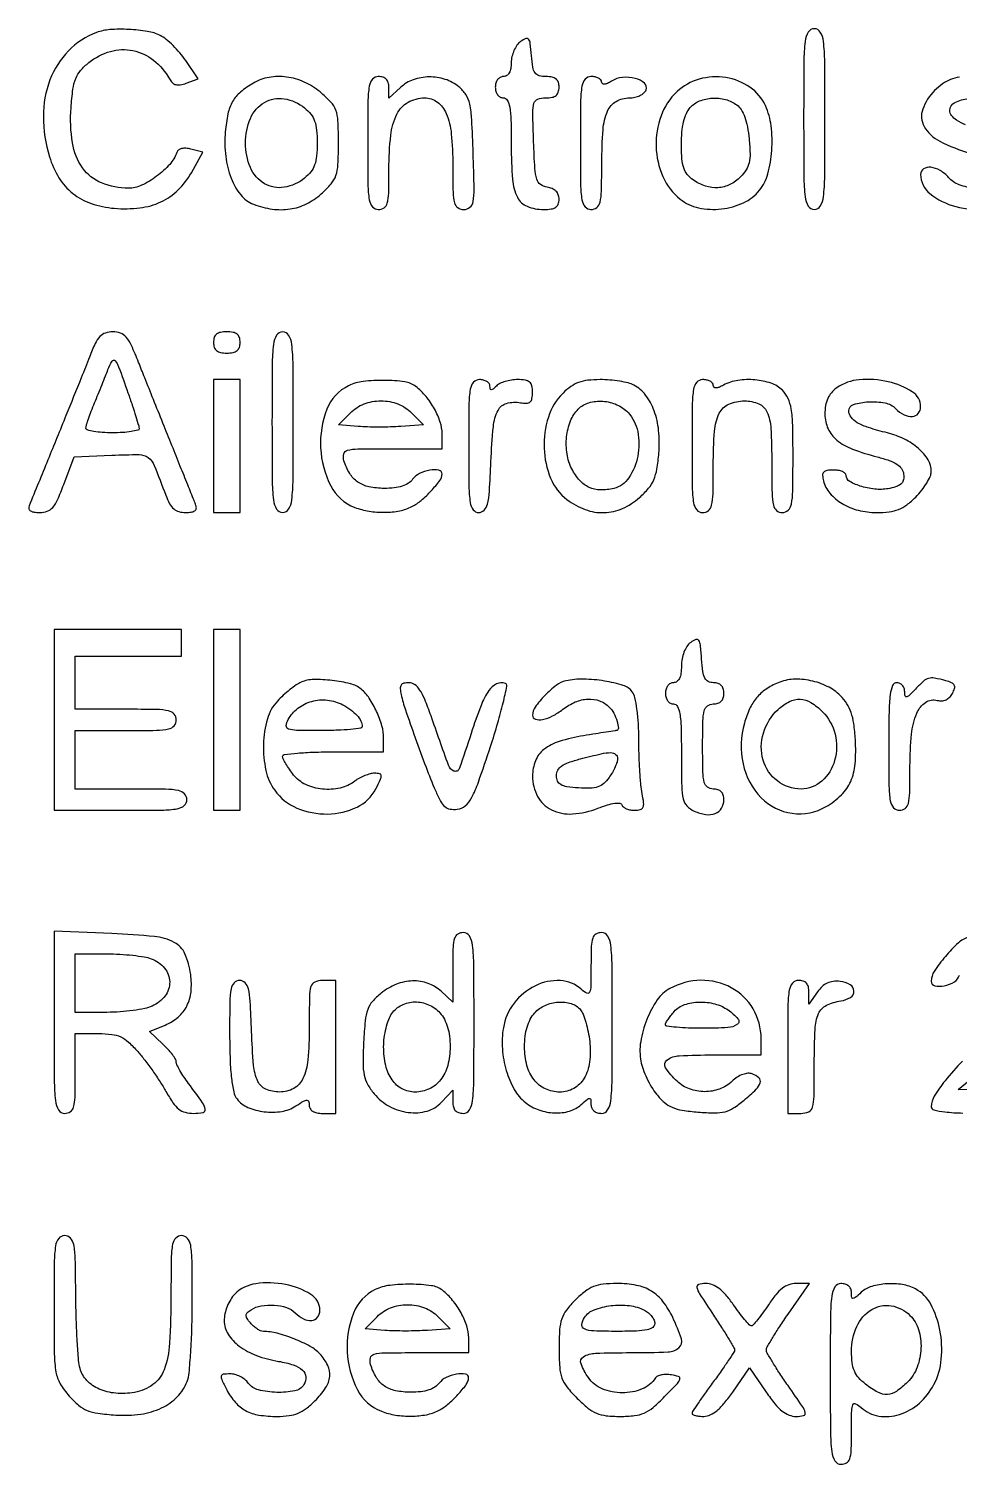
# Model space of a CAD drawing. Extents: x 23 to 201, y 13 to 268.
# Drawn here: x 23.03 to 37.84, y 12.77 to 35.62 of the extents above; entities that cross this region are included whole.
import ezdxf

# ---------------------------------------------------------------- set-up
doc = ezdxf.new("R2010")
doc.units = 0
doc.header["$MEASUREMENT"] = 0

msp = doc.modelspace()

# ---------------------------------------------------------------- linework, layer by layer
for points in [[(24.111, 35.555558, 0.10964), (23.663104, 35.26349, 0.103415), (23.369368, 34.803654, 0.092847), (23.265025, 34.220953, 0.070899), (23.361731, 33.579071, 0.065178), (23.511555, 33.244712, 0.087166), (23.731684, 32.996413, 0.085949), (24.025851, 32.835671, 0.061548), (24.393556, 32.758957, 0.050254), (24.800427, 32.766154, 0.078855), (25.136344, 32.861111, 0.085717), (25.406792, 33.047683, 0.071083), (25.619828, 33.325627), (25.802769, 33.651126), (25.612535, 33.701104, 0.046245), (25.533059, 33.714296, 0.075731), (25.465159, 33.708914, 0.099555), (25.4152, 33.686077, 0.155117), (25.387321, 33.648305, -0.101517), (25.275827, 33.458181, -0.049754), (25.067336, 33.268326, -0.049878), (24.827706, 33.124831, -0.110414), (24.620906, 33.0786, -0.09673), (24.189986, 33.162753, -0.142157), (23.888944, 33.400346, -0.118189), (23.727028, 33.799986, -0.055523), (23.705312, 34.360482, -0.014686), (23.735212, 34.65383, -0.061743), (23.779672, 34.824896, -0.08527), (23.856809, 34.951352, -0.044555), (23.990444, 35.079358, -0.099621), (24.331483, 35.255281, -0.120129), (24.690783, 35.269138, -0.119091), (25.018454, 35.115823, -0.096774), (25.269854, 34.819253, 0.073102), (25.317231, 34.757721, 0.128978), (25.372773, 34.726495, 0.10935), (25.443173, 34.723833, 0.043594), (25.536853, 34.749476), (25.725706, 34.819337), (25.529164, 35.110986, 0.027968), (25.43859, 35.230399, 0.022672), (25.328973, 35.348023, 0.023234), (25.217675, 35.447391, 0.053532), (25.123661, 35.50837, 0.077181), (24.922274, 35.573855, 0.028449), (24.624314, 35.604788, 0.028556), (24.323421, 35.601619, 0.073082)], [(30.85785, 35.410835, 0.081429), (30.801148, 35.352792, 0.048061), (30.75329, 35.268261, 0.046544), (30.720746, 35.172028, 0.058335), (30.7098, 35.078523, -0.042571), (30.701712, 34.983698, -0.086856), (30.676632, 34.913571, -0.121401), (30.636133, 34.87082, -0.143682), (30.5829, 34.8552, 0.130775), (30.534191, 34.842239, 0.10214), (30.493012, 34.80585, 0.08892), (30.465464, 34.751092, 0.072314), (30.456, 34.686, 0.072314), (30.465464, 34.620908, 0.08892), (30.493012, 34.56615, 0.10214), (30.534191, 34.529761, 0.130775), (30.5829, 34.5168, -0.272632), (30.646866, 34.479121, -0.085129), (30.685097, 34.369757, -0.035615), (30.70499, 34.161528, -0.006011), (30.7098, 33.761443, 0.017917), (30.729362, 33.215709, 0.098909), (30.80708, 32.933615, 0.182519), (30.962355, 32.790772, 0.095957), (31.223443, 32.7402, 0.03248), (31.34491, 32.748099, 0.113718), (31.417965, 32.775292, 0.161397), (31.457465, 32.825359, 0.087202), (31.4712, 32.903516, 0.089135), (31.458425, 32.97461, 0.107865), (31.421898, 33.031534, 0.098278), (31.361877, 33.071676, 0.0632), (31.28085, 33.093866, -0.123847), (31.174948, 33.137091, -0.163597), (31.11543, 33.221793, -0.057846), (31.085591, 33.392922, -0.00547), (31.065929, 33.81885, -0.003911), (31.053219, 34.283125, -0.071571), (31.071353, 34.429384, -0.241785), (31.130641, 34.494222, -0.089139), (31.256279, 34.5168, 0.043419), (31.358495, 34.525693, 0.12397), (31.423185, 34.554601, 0.151086), (31.459027, 34.606548, 0.076162), (31.4712, 34.686, 0.075257), (31.459297, 34.764634, 0.147102), (31.424221, 34.816732, 0.125022), (31.361571, 34.846025, 0.047188), (31.264564, 34.8552, -0.062489), (31.152713, 34.869234, -0.179485), (31.089359, 34.913026, -0.114724), (31.053513, 35.002167, -0.018944), (31.031914, 35.187512, 0.009664), (31.012715, 35.383903, 0.137174), (30.986188, 35.448543, 0.344936), (30.941681, 35.459643, 0.053723)], [(35.3628, 34.1784, 0.001893), (35.366261, 33.264367, 0.027391), (35.386438, 32.941125, 0.106183), (35.436524, 32.794268, 0.263491), (35.532, 32.7402, 0.263491), (35.627476, 32.794268, 0.106183), (35.677562, 32.941125, 0.027391), (35.697739, 33.264367, 0.001893), (35.7012, 34.1784, 0.001893), (35.697739, 35.092433, 0.027391), (35.677562, 35.415675, 0.106183), (35.627476, 35.562532, 0.263491), (35.532, 35.6166, 0.263491), (35.436524, 35.562532, 0.106183), (35.386438, 35.415675, 0.027391), (35.366261, 35.092433, 0.001893)], [(26.6067, 34.752357, 0.043924), (26.402453, 34.609168, 0.087453), (26.276053, 34.458217, 0.079193), (26.201549, 34.262999, 0.030958), (26.159844, 33.97667, 0.049155), (26.165923, 33.584352, 0.064402), (26.251871, 33.236677, 0.076585), (26.404652, 32.972205, 0.133473), (26.608115, 32.824262, 0.055382), (26.908072, 32.746817, 0.073179), (27.189947, 32.747966, 0.076629), (27.44953, 32.829157, 0.068386), (27.684015, 32.98706, 0.031384), (27.843585, 33.148738, 0.097429), (27.919605, 33.280944, 0.070616), (27.952426, 33.454786, 0.011401), (27.9603, 33.800033, 0.01102), (27.952547, 34.151748, 0.075807), (27.919072, 34.32088, 0.103661), (27.840111, 34.448716, 0.028827), (27.667396, 34.610673, 0.068545), (27.415692, 34.76804, 0.072397), (27.135428, 34.847823, 0.075964), (26.856077, 34.842558, 0.08852)], [(28.4256, 33.7977, 0.002827), (28.429331, 33.137741, 0.036854), (28.450134, 32.893538, 0.138781), (28.501394, 32.783068, 0.218517), (28.5948, 32.7402, 0.151234), (28.685754, 32.768355, 0.179896), (28.737259, 32.841358, 0.058848), (28.759549, 32.998535, 0.005829), (28.764, 33.380262, -0.02625), (28.792446, 33.921714, -0.089666), (28.890841, 34.259026, -0.149394), (29.067722, 34.445398, -0.127673), (29.330253, 34.515505, -0.162496), (29.534147, 34.449022, -0.135273), (29.675419, 34.268681, -0.075944), (29.755844, 33.945638, -0.023105), (29.7792, 33.440476, 0.00489), (29.783399, 33.011076, 0.057032), (29.805693, 32.845074, 0.186531), (29.8593, 32.769388, 0.147484), (29.956101, 32.7402, 0.176356), (30.053363, 32.775607, 0.179074), (30.104337, 32.865016, 0.045852), (30.118883, 33.066337, 0.00317), (30.104151, 33.636122, 0.005081), (30.081466, 34.171427, 0.040111), (30.048631, 34.417428, 0.087909), (29.986796, 34.568614, 0.081928), (29.875578, 34.693622, 0.09282), (29.658173, 34.811012, 0.080618), (29.401771, 34.849529, 0.082183), (29.150864, 34.804964, 0.102923), (28.949152, 34.682704), (28.764, 34.510209), (28.764, 34.682704, 0.069346), (28.753426, 34.75858, 0.125354), (28.722104, 34.812488, 0.127134), (28.669174, 34.844369, 0.072431), (28.5948, 34.8552, 0.218517), (28.501394, 34.812332, 0.138781), (28.450134, 34.701863, 0.036854), (28.429331, 34.457659, 0.002827)], [(31.8096, 33.7977, 0.002827), (31.813331, 33.137741, 0.036854), (31.834134, 32.893538, 0.138781), (31.885394, 32.783068, 0.218517), (31.9788, 32.7402, 0.16939), (32.070471, 32.772173, 0.169456), (32.122353, 32.854218, 0.051464), (32.144843, 33.032725, 0.004713), (32.150691, 33.48045, -0.017546), (32.171224, 34.010437, -0.082463), (32.242944, 34.305599, -0.162038), (32.379002, 34.459418, -0.132088), (32.592425, 34.5168, 0.054609), (32.677968, 34.526171, 0.057366), (32.757962, 34.553824, 0.063994), (32.820827, 34.594585, 0.125993), (32.855063, 34.642838, 0.316746), (32.828201, 34.74933, 0.116072), (32.682796, 34.824863, 0.085127), (32.47839, 34.840869, 0.117169), (32.304431, 34.782259, -0.029732), (32.238782, 34.746497, -0.090346), (32.189847, 34.733524, -0.198015), (32.160454, 34.743004, -0.22042), (32.148, 34.769883, 0.189767), (32.135173, 34.802462, 0.088635), (32.098298, 34.830138, 0.068451), (32.043553, 34.848911, 0.048451), (31.9788, 34.8552, 0.218517), (31.885394, 34.812332, 0.138781), (31.834134, 34.701863, 0.036854), (31.813331, 34.457659, 0.002827)], [(33.347896, 34.615875, 0.117804), (33.093675, 34.231977, 0.095187), (33.014405, 33.742579, 0.096114), (33.122139, 33.262747, 0.123121), (33.397886, 32.905618, 0.11414), (33.691242, 32.76716, 0.08142), (34.055312, 32.748502, 0.08156), (34.40568, 32.846993, 0.115292), (34.659504, 33.04659, 0.102295), (34.792369, 33.307519, 0.049263), (34.855644, 33.679144, 0.048432), (34.845254, 34.069853, 0.076185), (34.75413, 34.392264, 0.136515), (34.507343, 34.685927, 0.111172), (34.124313, 34.838527, 0.107579), (33.702184, 34.814593, 0.120677)], [(27.422178, 34.355075, -0.0558), (27.521236, 34.254671, -0.08095), (27.581428, 34.145947, -0.063579), (27.612565, 34.004778, -0.022529), (27.6219, 33.7977, -0.022529), (27.612565, 33.590622, -0.063579), (27.581428, 33.449453, -0.08095), (27.521236, 33.340729, -0.0558), (27.422178, 33.240325, -0.128723), (27.096965, 33.093288, -0.177503), (26.784553, 33.151031, -0.159305), (26.560045, 33.406632, -0.10154), (26.4798, 33.7977, -0.10154), (26.560045, 34.188768, -0.159305), (26.784553, 34.444369, -0.177503), (27.096965, 34.502112, -0.128723)], [(34.300184, 34.404102, -0.098631), (34.369567, 34.328541, -0.049884), (34.4256, 34.211497, -0.039985), (34.467986, 34.056459, -0.022793), (34.495374, 33.864022, -0.01725), (34.50969, 33.630754, -0.062704), (34.495124, 33.483264, -0.086497), (34.447709, 33.369935, -0.054198), (34.35742, 33.25762, -0.082182), (34.188113, 33.136392, -0.098969), (33.999315, 33.086145, -0.095991), (33.801187, 33.111762, -0.072888), (33.605024, 33.210297, -0.068692), (33.510351, 33.298173, -0.091218), (33.453778, 33.40087, -0.062795), (33.425124, 33.545068, -0.017685), (33.417, 33.774686, -0.022141), (33.425739, 33.971942, -0.036377), (33.452556, 34.136784, -0.044023), (33.49632, 34.267976, -0.081578), (33.557012, 34.362089, -0.114245), (33.707187, 34.466542, -0.081116), (33.908206, 34.511146, -0.078402), (34.119744, 34.489919, -0.093994)], [(23.997754, 30.392233, -0.003354), (23.867935, 30.063676, -0.000624), (23.624672, 29.462053, -0.000665), (23.337228, 28.756402, -0.000593), (23.036632, 28.02375, 0.167692), (23.034042, 27.979338, 0.187957), (23.059699, 27.945281, 0.103729), (23.117684, 27.92432, 0.03505), (23.207736, 27.918, 0.087748), (23.326624, 27.939026, 0.128944), (23.41337, 27.999213, 0.073527), (23.490079, 28.121304, 0.014428), (23.587766, 28.36215), (23.753157, 28.8063), (24.355202, 28.831159, -0.010799), (24.789726, 28.839707, -0.160747), (24.932112, 28.792412, -0.137261), (25.02829, 28.668109, -0.007154), (25.213349, 28.19295, 0.033967), (25.273886, 28.059191, 0.089465), (25.339087, 27.97712, 0.110662), (25.419715, 27.933015, 0.070147), (25.526215, 27.918, 0.035435), (25.617091, 27.924448, 0.113877), (25.673315, 27.946156, 0.197236), (25.69728, 27.982253, 0.141693), (25.69313, 28.031028, 0.00367), (25.662902, 28.108105, 0.000188), (25.562975, 28.357229, 0.000299), (25.443898, 28.653262, 0.000217), (25.310958, 28.982778, -0.000367), (25.167146, 29.339547, -0.000308), (25.015179, 29.71802, -0.00031), (24.876771, 30.063959, -0.000856), (24.779812, 30.30795, 0.012461), (24.66641, 30.575081, 0.068501), (24.583031, 30.70714, 0.126843), (24.492503, 30.771564, 0.092166), (24.370382, 30.794083, 0.081145), (24.251734, 30.774522, 0.125092), (24.16487, 30.718326, 0.07746), (24.089128, 30.605952, 0.017223)], [(25.9722, 30.6252, 0.07578), (25.984261, 30.546077, 0.149477), (26.019788, 30.49407, 0.124434), (26.083638, 30.465007, 0.044917), (26.1837, 30.456, 0.044917), (26.283762, 30.465007, 0.124434), (26.347612, 30.49407, 0.149477), (26.383139, 30.546077, 0.07578), (26.3952, 30.6252, 0.07578), (26.383139, 30.704323, 0.149477), (26.347612, 30.75633, 0.124434), (26.283762, 30.785393, 0.044917), (26.1837, 30.7944, 0.044917), (26.083638, 30.785393, 0.124434), (26.019788, 30.75633, 0.149477), (25.984261, 30.704323, 0.07578)], [(26.9028, 29.3562, 0.001893), (26.906261, 28.442167, 0.027391), (26.926438, 28.118925, 0.106183), (26.976524, 27.972068, 0.263491), (27.072, 27.918, 0.263491), (27.167476, 27.972068, 0.106183), (27.217562, 28.118925, 0.027391), (27.237739, 28.442167, 0.001893), (27.2412, 29.3562, 0.001893), (27.237739, 30.270233, 0.027391), (27.217562, 30.593475, 0.106183), (27.167476, 30.740332, 0.263491), (27.072, 30.7944, 0.263491), (26.976524, 30.740332, 0.106183), (26.926438, 30.593475, 0.027391), (26.906261, 30.270233, 0.001893)], [(24.610829, 29.824432, -0.003814), (24.678626, 29.626267, -0.005374), (24.735815, 29.448511, -0.003234), (24.78129, 29.298341, -0.072019), (24.7878, 29.253382, -0.345571), (24.767328, 29.227298, -0.021063), (24.663544, 29.2065, -0.024173), (24.526963, 29.191784, -0.014749), (24.3648, 29.187, -0.016513), (24.202646, 29.192357, -0.026946), (24.066056, 29.208816, -0.02547), (23.963791, 29.232194, -0.335594), (23.9418, 29.261268, -0.074544), (23.948612, 29.306704, -0.00771), (23.98203, 29.409947, -0.009456), (24.026308, 29.532242, -0.007427), (24.078755, 29.663118, 0.001685), (24.136826, 29.803343, 0.001374), (24.198072, 29.953835, 0.001387), (24.253692, 30.092693, 0.003635), (24.292622, 30.192783, -0.042354), (24.358128, 30.328974, -0.513045), (24.40718, 30.333388, -0.091059), (24.462753, 30.238729, -0.002997)], [(28.122749, 29.936171, 0.188242), (27.777451, 29.56321, 0.106598), (27.6765, 28.946976, 0.106173), (27.838465, 28.341959, 0.185679), (28.219646, 28.000491, 0.051417), (28.447234, 27.939807, 0.042786), (28.697128, 27.921704, 0.044186), (28.935831, 27.946021, 0.070842), (29.129112, 28.012502, 0.058029), (29.277706, 28.111705, 0.030189), (29.438721, 28.266265, 0.027009), (29.572088, 28.427368, 0.153141), (29.608119, 28.53135, 0.375381), (29.558673, 28.591434, 0.085012), (29.41524, 28.590631, 0.066494), (29.248999, 28.537744, 0.125306), (29.141102, 28.448673, -0.095215), (29.072649, 28.384958, -0.061896), (28.974414, 28.33918, -0.049739), (28.846573, 28.311525, -0.02842), (28.688724, 28.302545, -0.051445), (28.445893, 28.327597, -0.099498), (28.267068, 28.404035, -0.105893), (28.138713, 28.539756, -0.06388), (28.048279, 28.74285, -0.134711), (28.045739, 28.850776, -0.276409), (28.103326, 28.908568, -0.058981), (28.266916, 28.929954, -0.003042), (28.800599, 28.9332), (29.61, 28.9332), (29.61, 29.168176, 0.079132), (29.579847, 29.357508, 0.047567), (29.488755, 29.566561, 0.045706), (29.353556, 29.765313, 0.05373), (29.190882, 29.924559, 0.134828), (29.016127, 29.998312, 0.030121), (28.690173, 30.021524, 0.03193), (28.353827, 30.003692, 0.083936)], [(30.033, 28.9755, 0.003016), (30.036877, 28.332641, 0.034332), (30.057332, 28.079721, 0.119814), (30.10528, 27.962351, 0.240607), (30.192109, 27.918, 0.204976), (30.27817, 27.954829, 0.132325), (30.330821, 28.051441, 0.043304), (30.361458, 28.25512, 0.004758), (30.386616, 28.727355, -0.012894), (30.42547, 29.285535, -0.092759), (30.499793, 29.543735, -0.212128), (30.635174, 29.654897, -0.110165), (30.85785, 29.666034, 0.04568), (30.955059, 29.65842, 0.178772), (31.010346, 29.679668, 0.172348), (31.03974, 29.732376, 0.041869), (31.0482, 29.833232, 0.053437), (31.037248, 29.93541, 0.165651), (31.001971, 29.994014, 0.141026), (30.934039, 30.024383, 0.035065), (30.81132, 30.033, 0.038105), (30.713182, 30.02551, 0.034792), (30.614202, 30.003179, 0.036597), (30.528531, 29.970479, 0.087124), (30.47292, 29.93148, -0.018208), (30.420352, 29.882607, -0.180052), (30.39255, 29.87226, -0.354955), (30.376156, 29.885576, -0.051663), (30.3714, 29.93148, 0.163305), (30.358405, 29.970205, 0.096011), (30.321697, 30.003179, 0.077243), (30.266913, 30.025457, 0.05808), (30.2022, 30.033, 0.218517), (30.108794, 29.990132, 0.138781), (30.057534, 29.879663, 0.036854), (30.036731, 29.635459, 0.002827)], [(31.533962, 29.818889, 0.119392), (31.300915, 29.436844, 0.086959), (31.232898, 28.942011, 0.088733), (31.336989, 28.462788, 0.132849), (31.596466, 28.125011, 0.074742), (31.88638, 27.965727, 0.095634), (32.186402, 27.916539, 0.096919), (32.480122, 27.982659, 0.078802), (32.751876, 28.157588, 0.035547), (32.893546, 28.303538, 0.072421), (32.977529, 28.439032, 0.061807), (33.026943, 28.606562, 0.020159), (33.05864, 28.86285, 0.045698), (33.055539, 29.223566, 0.063215), (32.983042, 29.5386, 0.074084), (32.848056, 29.785484, 0.108208), (32.660286, 29.945892, 0.06281), (32.572623, 29.979485, 0.019957), (32.435259, 30.007412, 0.019571), (32.278202, 30.026594, 0.020602), (32.122798, 30.033, 0.028072), (31.928712, 30.022095, 0.059193), (31.782069, 29.987681, 0.065945), (31.657724, 29.922874, 0.043339)], [(33.5862, 28.9755, 0.002827), (33.589931, 28.315541, 0.036854), (33.610734, 28.071338, 0.138781), (33.661994, 27.960868, 0.218517), (33.7554, 27.918, 0.171694), (33.847121, 27.950452, 0.169159), (33.898712, 28.03357, 0.050594), (33.920437, 28.214861, 0.00454), (33.9246, 28.673357, -0.017862), (33.943936, 29.214447, -0.095605), (34.020077, 29.498303, -0.179292), (34.17108, 29.64277, -0.102473), (34.421323, 29.6946, -0.099471), (34.648833, 29.648886, -0.192605), (34.779028, 29.520826, -0.09065), (34.840919, 29.259218, -0.012876), (34.8552, 28.70478, 0.004277), (34.859301, 28.225347, 0.048718), (34.880898, 28.037498, 0.166019), (34.932491, 27.951596, 0.177039), (35.0244, 27.918, 0.193568), (35.116885, 27.955198, 0.15568), (35.168421, 28.050188, 0.043488), (35.189667, 28.259195, 0.003595), (35.1936, 28.8063, 0.005592), (35.187958, 29.310828, 0.034085), (35.164393, 29.57047, 0.068523), (35.114394, 29.734725, 0.0885), (35.0244, 29.8638, 0.114763), (34.845882, 29.974945, 0.060417), (34.588865, 30.029097, 0.058787), (34.315891, 30.020777, 0.086084), (34.088238, 29.945423, -0.024465), (34.013425, 29.909976, -0.098707), (33.964119, 29.900147, -0.223915), (33.936121, 29.913347, -0.174147), (33.9246, 29.945423, 0.185695), (33.911739, 29.978858, 0.089931), (33.874898, 30.007274, 0.069773), (33.820147, 30.026537, 0.049786), (33.7554, 30.033, 0.218517), (33.661994, 29.990132, 0.138781), (33.610734, 29.879663, 0.036854), (33.589931, 29.635459, 0.002827)], [(35.889224, 29.901303, 0.062329), (35.804079, 29.824256, 0.072828), (35.74572, 29.732277, 0.065633), (35.712216, 29.619557, 0.039479), (35.7012, 29.480253, 0.106562), (35.750536, 29.251392, 0.116491), (35.889086, 29.071608, 0.080272), (36.139483, 28.927549, 0.028579), (36.534393, 28.803338, -0.020877), (36.724013, 28.74689, -0.061578), (36.846013, 28.687341, -0.094631), (36.918897, 28.617262, -0.117437), (36.953913, 28.530225, -0.079991), (36.952971, 28.444083, -0.149596), (36.921833, 28.382414, -0.112835), (36.853849, 28.337727, -0.035162), (36.73596, 28.302996, -0.073888), (36.523499, 28.288378, -0.051955), (36.2875, 28.331964, -0.054796), (36.096334, 28.411872, -0.272828), (36.0396, 28.508106, 0.216515), (36.024531, 28.541273, 0.078992), (35.979798, 28.569334, 0.060068), (35.913968, 28.588449, 0.040673), (35.83602, 28.5948, 0.035953), (35.733413, 28.587412, 0.171484), (35.68217, 28.560512, 0.20167), (35.663909, 28.510442, 0.05192), (35.677221, 28.423559, 0.113306), (35.78143, 28.224089, 0.081395), (35.974179, 28.061314, 0.072669), (36.231474, 27.954415, 0.062253), (36.522817, 27.918, 0.028881), (36.725036, 27.92969, 0.065674), (36.87316, 27.966985, 0.068402), (37.002862, 28.040287, 0.033613), (37.145908, 28.165292, 0.029251), (37.240549, 28.271706, 0.030633), (37.320558, 28.386871, 0.032187), (37.376663, 28.494222, 0.104688), (37.3932, 28.57234, 0.136768), (37.341977, 28.756098, 0.076741), (37.192098, 28.935172, 0.065541), (36.966988, 29.085842, 0.053652), (36.694906, 29.185697, -0.014754), (36.396592, 29.269559, -0.05353), (36.21618, 29.34808, -0.096665), (36.117042, 29.433325, -0.168537), (36.0819, 29.53462, -0.325916), (36.156528, 29.636949, -0.065135), (36.392567, 29.680015, -0.059723), (36.657562, 29.661723, -0.150412), (36.826735, 29.57218, 0.076019), (36.961055, 29.473491, 0.13901), (37.093113, 29.445943, 0.207004), (37.186299, 29.494319, 0.172614), (37.224, 29.60027, 0.256779), (37.091973, 29.840402, 0.086107), (36.709399, 29.999278, 0.07651), (36.248074, 30.031204, 0.132616)], [(29.12355, 29.50425), (29.3139, 29.3139), (28.952114, 29.287776, -0.01091), (28.790667, 29.279655, -0.007112), (28.604067, 29.277, -0.007152), (28.42191, 29.279606, -0.013533), (28.275314, 29.287776), (27.9603, 29.3139), (28.15065, 29.50425, -0.051657), (28.251864, 29.586463, -0.051537), (28.367857, 29.646257, -0.049967), (28.496978, 29.682429, -0.043349), (28.6371, 29.6946, -0.043349), (28.777222, 29.682429, -0.049967), (28.906343, 29.646257, -0.051537), (29.022336, 29.586463, -0.051657)], [(32.567704, 29.509448, -0.140765), (32.721572, 29.206788, -0.09419), (32.722673, 28.815848, -0.100566), (32.583432, 28.472693, -0.186872), (32.341691, 28.30179, -0.066383), (32.128077, 28.277476, -0.104051), (31.948577, 28.31886, -0.102472), (31.799099, 28.429731, -0.062866), (31.674285, 28.611073, -0.082034), (31.597064, 28.84923, -0.06428), (31.591226, 29.121182, -0.066307), (31.653507, 29.376416, -0.10378), (31.776666, 29.56498, -0.125815), (31.946278, 29.665521, -0.088948), (32.167446, 29.689353, -0.085524), (32.391166, 29.634434, -0.102713)], [(23.4342, 24.6186), (23.4342, 23.1804), (24.4917, 23.1804, 0.002827), (25.151659, 23.184131, 0.036854), (25.395863, 23.204934, 0.138781), (25.506332, 23.256194, 0.218517), (25.5492, 23.3496, 0.193568), (25.512002, 23.442085, 0.15568), (25.417012, 23.493621, 0.043488), (25.208005, 23.514867, 0.003595), (24.6609, 23.5188), (23.7726, 23.5188), (23.7726, 23.9841), (23.7726, 24.4494), (24.5763, 24.4494, 0.004147), (25.067009, 24.45347, 0.047763), (25.258387, 24.475003, 0.16431), (25.345794, 24.526593, 0.179874), (25.38, 24.6186, 0.179874), (25.345794, 24.710607, 0.16431), (25.258387, 24.762197, 0.047763), (25.067009, 24.78373, 0.004147), (24.5763, 24.7878), (23.7726, 24.7878), (23.7726, 25.2108), (23.7726, 25.6338), (24.6186, 25.6338), (25.4646, 25.6338), (25.4646, 25.8453), (25.4646, 26.0568), (24.4494, 26.0568), (23.4342, 26.0568)], [(33.56505, 25.85096, 0.088186), (33.506008, 25.788918, 0.052114), (33.45861, 25.698002, 0.04806), (33.427494, 25.589951, 0.046119), (33.417, 25.476423, -0.030945), (33.40966, 25.357932, -0.08066), (33.385746, 25.276221, -0.127727), (33.345543, 25.228467, -0.155474), (33.2901, 25.2108, 0.130775), (33.241391, 25.197839, 0.10214), (33.200212, 25.16145, 0.08892), (33.172664, 25.106692, 0.072314), (33.1632, 25.0416, 0.072314), (33.172664, 24.976508, 0.08892), (33.200212, 24.92175, 0.10214), (33.241391, 24.885361, 0.130775), (33.2901, 24.8724, -0.280733), (33.354529, 24.833131, -0.080118), (33.392518, 24.716998, -0.033565), (33.412269, 24.496033, -0.005511), (33.417, 24.066886, 0.004595), (33.421652, 23.560694, 0.051767), (33.446027, 23.361593, 0.135842), (33.50611, 23.250372, 0.094768), (33.623105, 23.167465, 0.06939), (33.805171, 23.113339, 0.12939), (33.957134, 23.129652, 0.167515), (34.056448, 23.212666, 0.136491), (34.0938, 23.346945, 0.069898), (34.083196, 23.42243, 0.125268), (34.051827, 23.476168, 0.126698), (33.998878, 23.507989, 0.072395), (33.9246, 23.5188, -0.157888), (33.833384, 23.54834, -0.176663), (33.781837, 23.62455, -0.055952), (33.759747, 23.789422, -0.005351), (33.7554, 24.1956, -0.005351), (33.759747, 24.601778, -0.055952), (33.781837, 24.76665, -0.176663), (33.833384, 24.84286, -0.157888), (33.9246, 24.8724, 0.072254), (33.998469, 24.883131, 0.124864), (34.0515, 24.9147, 0.124864), (34.083069, 24.967731, 0.072254), (34.0938, 25.0416, 0.072041), (34.083209, 25.114724, 0.121554), (34.052079, 25.167904, 0.123952), (34.000294, 25.199843, 0.076648), (33.929235, 25.2108, -0.114421), (33.845542, 25.230207, -0.162633), (33.791571, 25.2834, -0.084211), (33.758978, 25.387957, -0.016356), (33.738885, 25.585337, 0.00821), (33.719814, 25.808745, 0.120051), (33.693594, 25.882744, 0.356338), (33.648284, 25.897092, 0.064168)], [(27.3681, 25.218524, 0.046525), (27.288609, 25.174644, 0.017916), (27.186889, 25.099981, 0.017556), (27.081656, 25.0106, 0.020698), (26.98881, 24.918637, 0.118899), (26.829233, 24.634749, 0.061487), (26.76699, 24.230012, 0.060775), (26.805141, 23.814817, 0.103797), (26.94651, 23.498156, 0.136635), (27.300361, 23.216391, 0.104311), (27.788394, 23.121008, 0.109143), (28.25553, 23.231511, 0.162363), (28.55418, 23.522048, 0.008558), (28.630634, 23.676309, 0.132307), (28.641134, 23.734032, 0.33637), (28.615212, 23.762874, 0.051955), (28.533523, 23.769909, 0.061652), (28.464216, 23.760068, 0.029853), (28.379188, 23.731523, 0.02906), (28.292975, 23.690757, 0.03696), (28.21908, 23.643009, -0.106155), (27.986233, 23.534513, -0.081617), (27.705562, 23.517188, -0.083195), (27.439167, 23.590121, -0.118308), (27.24734, 23.741709, -0.014683), (27.180203, 23.83242, -0.018289), (27.123506, 23.920638, -0.016758), (27.081751, 23.996867, -0.117439), (27.072, 24.037809, -0.378918), (27.097873, 24.067048, -0.007794), (27.308087, 24.0895, -0.014164), (27.567544, 24.105735, -0.008542), (27.8757, 24.111), (28.6794, 24.111), (28.6794, 24.326701, 0.07003), (28.651837, 24.522529, 0.037623), (28.566903, 24.751735, 0.037679), (28.449367, 24.964146, 0.074473), (28.321231, 25.107501, 0.112302), (28.152146, 25.19319, 0.032369), (27.86202, 25.246186, 0.032798), (27.564984, 25.261166, 0.099377)], [(28.957665, 25.02045, 0.02453), (29.025944, 24.780438, 0.004256), (29.180913, 24.334881, 0.004973), (29.353333, 23.867155, 0.009347), (29.503383, 23.493453, 0.02254), (29.583574, 23.325555, 0.093439), (29.653653, 23.23836, 0.136236), (29.735934, 23.199959, 0.071592), (29.849646, 23.197353, 0.146983), (29.976596, 23.252817, 0.094998), (30.077882, 23.378686, 0.037919), (30.187855, 23.630085, 0.004713), (30.37975, 24.1956, 0.00796), (30.496744, 24.571424, 0.013263), (30.581746, 24.891796, 0.006891), (30.640626, 25.156291, 0.375262), (30.617354, 25.19763, 0.19718), (30.476991, 25.190704, 0.133386), (30.353309, 25.085705, 0.059462), (30.228501, 24.847675, 0.012411), (30.071356, 24.40247, -0.006361), (29.880567, 23.840371, -0.435765), (29.797811, 23.804506, -0.20591), (29.71145, 23.896893, -0.002524), (29.433267, 24.68205, 0.012656), (29.333458, 24.946602, 0.050382), (29.252418, 25.099731, 0.092637), (29.172398, 25.181895, 0.154684), (29.081202, 25.2108, 0.057998), (29.000402, 25.201396, 0.1932), (28.95754, 25.17122, 0.163284), (28.943266, 25.11577, 0.039109)], [(31.578636, 25.240104, 0.111112), (31.427922, 25.170356, 0.036821), (31.245005, 25.0072, 0.035356), (31.090979, 24.823644, 0.158165), (31.0482, 24.691791, 0.332502), (31.093612, 24.631052, 0.12119), (31.207593, 24.625853, 0.070524), (31.368571, 24.682152, 0.047352), (31.532715, 24.7878, -0.065945), (31.728818, 24.903972, -0.088708), (31.929575, 24.950167, -0.100146), (32.115238, 24.922029, -0.109272), (32.268857, 24.824057, -0.074605), (32.341425, 24.725868, -0.049518), (32.394592, 24.595999, -0.058949), (32.413889, 24.484822, -0.423302), (32.38065, 24.44891, 0.033197), (32.364324, 24.447444, 0.000209), (32.219384, 24.424601, 0.000852), (32.053828, 24.398147, 0.000543), (31.86136, 24.366843, 0.033087), (31.474601, 24.276908, 0.094003), (31.230413, 24.149136, 0.130431), (31.095784, 23.969017, 0.095909), (31.0482, 23.723231, 0.12384), (31.129358, 23.400581, 0.156965), (31.349556, 23.188529, 0.131586), (31.685983, 23.122606, 0.07668), (32.089795, 23.21343, -0.018175), (32.239216, 23.265941, -0.041028), (32.356222, 23.292055, -0.059432), (32.437756, 23.293593, -0.295469), (32.471857, 23.266328, 0.1498), (32.495326, 23.233395, 0.062817), (32.542824, 23.205641, 0.054377), (32.605025, 23.186762, 0.046543), (32.673225, 23.1804, 0.062281), (32.763015, 23.191628, 0.227921), (32.805802, 23.227448, 0.137396), (32.816628, 23.297865, 0.019215), (32.793075, 23.444775, -0.026837), (32.772636, 23.58599, -0.007381), (32.755732, 23.810018, -0.007436), (32.744083, 24.064834, -0.007703), (32.7402, 24.316905, 0.014663), (32.73281, 24.568854, 0.020346), (32.71041, 24.793605, 0.020868), (32.677233, 24.974128, 0.104084), (32.63445, 25.067192, 0.160344), (32.493068, 25.166954, 0.033557), (32.193932, 25.236812, 0.035587), (31.860732, 25.26728, 0.058106)], [(34.955686, 25.210156, 0.050529), (34.761002, 25.10389, 0.068707), (34.613097, 24.969431, 0.065527), (34.50237, 24.794734, 0.041186), (34.418962, 24.567454, 0.119847), (34.39895, 23.918888, 0.142823), (34.686728, 23.381223, 0.166012), (35.180353, 23.132582, 0.168101), (35.720051, 23.239462, 0.06149), (35.962929, 23.424643, 0.096481), (36.111615, 23.640037, 0.082952), (36.181866, 23.919481, 0.035668), (36.185515, 24.305097, 0.018369), (36.160301, 24.560049, 0.048957), (36.118114, 24.737708, 0.062838), (36.049838, 24.876739, 0.050893), (35.944783, 25.005671, 0.083377), (35.738377, 25.152725, 0.062279), (35.473436, 25.24296, 0.062739), (35.196711, 25.264742, 0.088205)], [(37.142696, 25.110248, -0.009796), (37.045548, 25.009984, -0.136109), (37.002002, 24.985567, -0.420175), (36.977636, 25.000677, -0.055097), (36.9702, 25.067948, 0.087589), (36.960571, 25.122492, 0.094497), (36.932923, 25.168837, 0.100108), (36.89171, 25.199838, 0.111803), (36.8433, 25.2108, 0.308488), (36.777144, 25.165691, 0.062466), (36.740194, 25.02045, 0.027022), (36.720886, 24.746353, 0.004073), (36.7164, 24.1956, 0.002988), (36.720175, 23.563861, 0.038318), (36.741075, 23.32845, 0.142907), (36.792423, 23.221891, 0.212584), (36.8856, 23.1804, 0.162077), (36.976973, 23.210818, 0.17449), (37.02854, 23.289084, 0.05424), (37.050513, 23.458867, 0.005082), (37.0548, 23.880676, -0.024074), (37.079391, 24.391107, -0.074143), (37.162782, 24.725647, -0.14552), (37.301766, 24.897052, -0.217391), (37.488803, 24.92961, 0.080318), (37.56084, 24.92271, 0.090993), (37.628093, 24.939617, 0.089257), (37.685939, 24.979688, 0.07402), (37.730686, 25.039892, 0.050823), (37.763428, 25.119582, 0.195795), (37.758272, 25.171802, 0.170581), (37.716999, 25.21008, 0.037007), (37.623829, 25.242606, 0.018452), (37.444015, 25.283762, 0.114638), (37.350113, 25.279987, 0.118392), (37.268924, 25.235195, 0.020238)], [(28.029312, 24.859735, -0.036535), (28.156219, 24.780603, -0.052617), (28.254261, 24.691848, -0.062987), (28.317425, 24.600333, -0.114979), (28.339705, 24.51285, -0.38059), (28.318108, 24.487567, -0.009289), (28.153361, 24.468038, -0.015515), (27.947853, 24.453964, -0.009339), (27.703523, 24.4494, -0.00385), (27.292294, 24.452567, -0.073614), (27.166132, 24.473233, -0.346087), (27.130833, 24.525375, -0.10542), (27.159154, 24.623372, -0.107631), (27.313576, 24.804552, -0.096623), (27.535221, 24.913782, -0.093737), (27.787632, 24.933587, -0.09425)], [(35.662745, 24.749345, -0.137682), (35.862648, 24.393434, -0.127799), (35.855896, 23.974375, -0.143379), (35.651621, 23.64501, -0.184769), (35.321746, 23.5188, -0.164926), (34.944532, 23.646704, -0.160467), (34.717782, 23.979029, -0.14524), (34.721186, 24.408498, -0.131852), (34.956776, 24.785459, -0.06952), (35.135618, 24.910776, -0.131627), (35.306489, 24.94731, -0.124919), (35.478905, 24.89404, -0.059367)], [(32.4018, 24.002924, -0.081257), (32.3929, 23.94852, -0.024344), (32.362193, 23.870048, -0.023704), (32.318574, 23.783981, -0.023639), (32.266967, 23.702347, -0.057158), (32.181508, 23.605927, -0.10057), (32.090029, 23.552213, -0.077501), (31.968431, 23.530617, -0.023462), (31.780517, 23.535473, -0.018174), (31.595737, 23.555713, -0.090378), (31.497205, 23.588991, -0.164437), (31.44694, 23.644167, -0.103595), (31.4289, 23.7303, -0.122287), (31.450381, 23.816817, -0.118154), (31.510005, 23.884532, -0.070356), (31.621445, 23.941582, -0.019603), (31.8096, 23.998442, -0.006768), (32.140846, 24.079761, -0.054963), (32.295745, 24.098027, -0.181381), (32.370767, 24.070532, -0.218544)], [(23.4342, 19.807267, 0.001875), (23.437655, 18.885979, 0.027191), (23.45782, 18.560483, 0.105381), (23.507865, 18.412557, 0.264572), (23.6034, 18.3582, 0.150217), (23.694312, 18.386144, 0.180365), (23.74581, 18.458663, 0.059311), (23.768133, 18.614674, 0.005909), (23.7726, 18.9927), (23.7726, 19.6272), (24.144536, 19.6272, -0.028902), (24.353111, 19.615134, -0.079083), (24.494852, 19.575385, -0.077699), (24.618674, 19.493134, -0.027217), (24.768592, 19.340051, -0.016922), (24.879274, 19.205039, -0.009689), (25.003998, 19.035218, -0.009671), (25.122932, 18.8594, -0.015846), (25.215934, 18.705551, 0.02215), (25.327156, 18.526693, 0.075187), (25.420598, 18.426532, 0.102805), (25.52234, 18.375476, 0.065146), (25.654371, 18.3582, 0.0501), (25.80537, 18.373368, 0.403464), (25.841361, 18.425574, 0.115144), (25.798999, 18.527854, 0.005392), (25.576344, 18.831485, -0.014006), (25.501163, 18.937802, -0.017464), (25.437676, 19.040758, -0.01585), (25.390821, 19.129465, -0.114053), (25.38, 19.176289, 0.138889), (25.367543, 19.220269, 0.023162), (25.317579, 19.293561, 0.023858), (25.248864, 19.376419, 0.019137), (25.167504, 19.458935), (24.955008, 19.658565), (25.203143, 19.762898, 0.077518), (25.410159, 19.890605, 0.099291), (25.548104, 20.066384, 0.092177), (25.613983, 20.292409, 0.058344), (25.609365, 20.567677, 0.069877), (25.517157, 20.897182, 0.171573), (25.347691, 21.078282, 0.095891), (25.031362, 21.171832, 0.013792), (24.355641, 21.218369), (23.4342, 21.256334)], [(29.7792, 20.681404), (29.7792, 20.128209), (29.594048, 20.300704, 0.102176), (29.38708, 20.426569, 0.093481), (29.140358, 20.465452, 0.087049), (28.881516, 20.411966, 0.074483), (28.64047, 20.271987, 0.044164), (28.500894, 20.138505, 0.094276), (28.425562, 20.010357, 0.06216), (28.385622, 19.831152, 0.011212), (28.360765, 19.489857, 0.011284), (28.351592, 19.158963, 0.051375), (28.370323, 18.967482, 0.07635), (28.423707, 18.822395, 0.045792), (28.527068, 18.670173, 0.097014), (28.768943, 18.470809, 0.092586), (29.072155, 18.373253, 0.100208), (29.369854, 18.395057, 0.137841), (29.597845, 18.533843), (29.7792, 18.728505), (29.7792, 18.543352, 0.059621), (29.789209, 18.459713, 0.126216), (29.819678, 18.402494, 0.13526), (29.872256, 18.36942, 0.073283), (29.9484, 18.3582, 0.263491), (30.043876, 18.412268, 0.106183), (30.093962, 18.559125, 0.027391), (30.114139, 18.882367, 0.001893), (30.1176, 19.7964, 0.001893), (30.114139, 20.710433, 0.027391), (30.093962, 21.033675, 0.106183), (30.043876, 21.180532, 0.263491), (29.9484, 21.2346, 0.135102), (29.858181, 21.209769, 0.186317), (29.806819, 21.144301, 0.066964), (29.783958, 21.005374, 0.007342)], [(31.9788, 20.713888, -0.004044), (31.976095, 20.379467, -0.09272), (31.957053, 20.286051, -0.445513), (31.913399, 20.270286, -0.061049), (31.824089, 20.333188, 0.173662), (31.489699, 20.471294, 0.127476), (31.093717, 20.388627, 0.114228), (30.755144, 20.110972, 0.122887), (30.584261, 19.719855, 0.060038), (30.568274, 19.383103, 0.053654), (30.630858, 19.038588, 0.05682), (30.758235, 18.737668, 0.097897), (30.934748, 18.531936, 0.081401), (31.15138, 18.412441, 0.076078), (31.4, 18.364687, 0.080691), (31.637968, 18.394137, 0.113331), (31.824089, 18.498212, -0.007828), (31.921155, 18.58333, -0.177905), (31.95543, 18.595924, -0.38433), (31.974653, 18.578586, -0.025779), (31.9788, 18.498212, 0.107422), (31.991058, 18.441816, 0.113349), (32.025509, 18.396851, 0.10155), (32.079635, 18.36806, 0.07174), (32.148, 18.3582, 0.263491), (32.243476, 18.412268, 0.106183), (32.293562, 18.559125, 0.027391), (32.313739, 18.882367, 0.001893), (32.3172, 19.7964, 0.001893), (32.313739, 20.710433, 0.027391), (32.293562, 21.033675, 0.106183), (32.243476, 21.180532, 0.263491), (32.148, 21.2346, 0.128966), (32.058118, 21.211025, 0.188069), (32.006822, 21.148361, 0.070556), (31.983702, 21.016287, 0.008105)], [(24.982254, 20.818081, -0.127444), (25.193741, 20.668105, -0.173017), (25.275051, 20.450628, -0.16957), (25.200901, 20.227466, -0.122235), (24.993693, 20.063039, -0.056447), (24.878162, 20.025424, -0.01675), (24.69472, 19.994223, -0.016576), (24.484717, 19.972763, -0.017173), (24.276219, 19.9656), (23.7726, 19.9656), (23.7726, 20.4309), (23.7726, 20.8962), (24.274693, 20.8962, -0.013845), (24.481989, 20.890459, -0.013647), (24.689652, 20.873252, -0.01364), (24.870527, 20.848272, -0.049741)], [(26.228691, 19.60605, 0.008095), (26.236424, 19.205265, 0.019927), (26.258575, 18.911768, 0.025241), (26.29373, 18.701494, 0.108607), (26.346588, 18.586992, 0.131115), (26.518415, 18.453306, 0.070767), (26.779397, 18.384114, 0.068978), (27.057814, 18.389649, 0.106), (27.281862, 18.476247, -0.01019), (27.405084, 18.553443, -0.12277), (27.458241, 18.569593, -0.346307), (27.48587, 18.55003, -0.072104), (27.495, 18.48705, 0.136349), (27.509906, 18.433406, 0.120978), (27.550866, 18.392235, 0.090112), (27.617534, 18.366574, 0.046958), (27.7065, 18.3582), (27.918, 18.3582), (27.918, 19.4157), (27.918, 20.4732), (27.7065, 20.4732, 0.102675), (27.583783, 20.447732, 0.225214), (27.522128, 20.377221, 0.065147), (27.498754, 20.217542, 0.00381), (27.495, 19.724912, -0.020444), (27.473868, 19.208301, -0.087472), (27.396003, 18.911136, -0.16185), (27.249668, 18.754585, -0.127221), (27.023039, 18.697895, -0.099489), (26.804888, 18.743548, -0.185817), (26.677442, 18.86764, -0.086839), (26.610412, 19.121607, -0.012122), (26.577384, 19.666329, 0.004655), (26.555704, 20.141126, 0.044213), (26.526686, 20.342226, 0.138214), (26.474195, 20.436875, 0.200042), (26.387034, 20.4732, 0.207748), (26.300213, 20.435499, 0.143688), (26.25143, 20.338513, 0.042075), (26.231123, 20.128758, 0.003878)], [(33.234107, 20.344118, 0.119439), (33.034203, 20.163303, 0.054663), (32.868076, 19.85074, 0.053655), (32.769302, 19.496739, 0.08823), (32.772747, 19.186699, 0.041064), (32.807087, 19.06223, 0.023186), (32.867758, 18.917783, 0.023014), (32.942953, 18.776816, 0.034759), (33.022117, 18.662465, 0.044085), (33.14511, 18.533872, 0.07835), (33.268754, 18.455807, 0.062038), (33.429709, 18.409024, 0.019054), (33.681328, 18.378469, 0.017023), (33.94842, 18.365452, 0.067024), (34.111641, 18.385, 0.080423), (34.248463, 18.445044, 0.031376), (34.414958, 18.568174, 0.017037), (34.60653, 18.740853, 0.125497), (34.670737, 18.844769, 0.290581), (34.650197, 18.92142, 0.094527), (34.545948, 18.98604, 0.113121), (34.47647, 18.995911, 0.066594), (34.39417, 18.977753, 0.057226), (34.307029, 18.934093, 0.043875), (34.223246, 18.868192, -0.100515), (34.025516, 18.745918, -0.08886), (33.786731, 18.703398, -0.088614), (33.547455, 18.746395, -0.099188), (33.348352, 18.869096, -0.057968), (33.166214, 19.083172, -0.402449), (33.188125, 19.20633, -0.14606), (33.383893, 19.275454, -0.01234), (33.9246, 19.2888), (34.686, 19.2888), (34.686, 19.550697, 0.133392), (34.558369, 20.02059, 0.135884), (34.211175, 20.357419, 0.130917), (33.729056, 20.475288, 0.119811)], [(35.109, 19.4157), (35.109, 18.3582), (35.3205, 18.3582, 0.108364), (35.443283, 18.385127, 0.223223), (35.505212, 18.458684, 0.061736), (35.528348, 18.626231, 0.003476), (35.532, 19.151541, -0.011439), (35.544517, 19.698554, -0.089173), (35.600845, 19.946224, -0.179809), (35.724677, 20.077213, -0.080223), (35.955, 20.147844, 0.104618), (36.10983, 20.203648, 0.270934), (36.163339, 20.304643, 0.259155), (36.102091, 20.404744, 0.100163), (35.94203, 20.45688, 0.056899), (35.832469, 20.45705, 0.080777), (35.738827, 20.430798, 0.079158), (35.656982, 20.375699, 0.052367), (35.58248, 20.290006), (35.4474, 20.097152), (35.4474, 20.285176, 0.057694), (35.437511, 20.370589, 0.126222), (35.407217, 20.428547, 0.136979), (35.354712, 20.46189, 0.073512), (35.2782, 20.4732, 0.218517), (35.184794, 20.430332, 0.138781), (35.133534, 20.319862, 0.036854), (35.112731, 20.075659, 0.002827)], [(29.575738, 19.956718, -0.063955), (29.645409, 19.856572, -0.04768), (29.695981, 19.731701, -0.04218), (29.72671, 19.584059, -0.030234), (29.7369, 19.4157, -0.064626), (29.698605, 19.120659, -0.100829), (29.58543, 18.891726, -0.117336), (29.406622, 18.747989, -0.111329), (29.178685, 18.6966, -0.12331), (28.973726, 18.747927, -0.118838), (28.813847, 18.890238, -0.095711), (28.713018, 19.118429, -0.056365), (28.6794, 19.4157, -0.033303), (28.689078, 19.560835, -0.027486), (28.718086, 19.713212, -0.028339), (28.760508, 19.850477, -0.063738), (28.811097, 19.946776, -0.125711), (28.967665, 20.081262, -0.112107), (29.176531, 20.131553, -0.107055), (29.39453, 20.087295, -0.105802)], [(31.809638, 20.007854, -0.079968), (31.853106, 19.934196, -0.022207), (31.896595, 19.806868, -0.02182), (31.933611, 19.656315, -0.021307), (31.957713, 19.501911, -0.058482), (31.956201, 19.172678, -0.103318), (31.869186, 18.916407, -0.131189), (31.705366, 18.755421, -0.129666), (31.482362, 18.6966, -0.110114), (31.252673, 18.747805, -0.117927), (31.073065, 18.891114, -0.101518), (30.959655, 19.119887, -0.06456), (30.9213, 19.4157, -0.030234), (30.93149, 19.584059, -0.04218), (30.962219, 19.731701, -0.04768), (31.012791, 19.856572, -0.063955), (31.082462, 19.956718, -0.105131), (31.247786, 20.076182, -0.086727), (31.459311, 20.12867, -0.092526), (31.663774, 20.105193, -0.145827)], [(34.159576, 20.003103, -0.058309), (34.317387, 19.862585, -0.444506), (34.307726, 19.774904, -0.144174), (34.157894, 19.722218, -0.01294), (33.7554, 19.7118, -0.008995), (33.52834, 19.715885, -0.014906), (33.337159, 19.728482, -0.008596), (33.183086, 19.745934, -0.376634), (33.1632, 19.768589, -0.127166), (33.171202, 19.799544, -0.019706), (33.204329, 19.854142, -0.02089), (33.249603, 19.916692, -0.016815), (33.303212, 19.980089, -0.12768), (33.467582, 20.088072, -0.07524), (33.70031, 20.129716, -0.07129), (33.948808, 20.100893, -0.088531)], [(23.4342, 15.271635, 0.003183), (23.438954, 14.524845, 0.039176), (23.464828, 14.241432, 0.090949), (23.532382, 14.056798, 0.049305), (23.675424, 13.860893, 0.03478), (23.825949, 13.714333, 0.078925), (23.961408, 13.632212, 0.063958), (24.132947, 13.586628, 0.016929), (24.415674, 13.558793, 0.050348), (24.813217, 13.573242, 0.075551), (25.145541, 13.671599, 0.088732), (25.395037, 13.848054, 0.104099), (25.551309, 14.091446, 0.067187), (25.583638, 14.230053, 0.007516), (25.609568, 14.553703, 0.009024), (25.627766, 14.941698, 0.007205), (25.6338, 15.360407, 0.002847), (25.630063, 16.016692, 0.037038), (25.609248, 16.259751, 0.139313), (25.557976, 16.369709, 0.217756), (25.4646, 16.4124, 0.200524), (25.371867, 16.373652, 0.151099), (25.320384, 16.274585, 0.041505), (25.299272, 16.056207, 0.003354), (25.2954, 15.479083, -0.014461), (25.272841, 14.699264, -0.074633), (25.184421, 14.277874, -0.14572), (25.007513, 14.04284, -0.117741), (24.715538, 13.918784, -0.061761), (24.415803, 13.905586, -0.083235), (24.152872, 13.97145, -0.097769), (23.956761, 14.107483, -0.125442), (23.848061, 14.2974, -0.047556), (23.82468, 14.429467, -0.005656), (23.804201, 14.726348, -0.006712), (23.788551, 15.080733, -0.005462), (23.781033, 15.46065, 0.003327), (23.771923, 16.047819, 0.040609), (23.748753, 16.271227, 0.146538), (23.696435, 16.372831, 0.203822), (23.6034, 16.4124, 0.229618), (23.509544, 16.366899, 0.130922), (23.458487, 16.248654, 0.034271), (23.437855, 15.98715, 0.002554)], [(26.3106, 15.4818, 0.061571), (26.245189, 15.397937, 0.040004), (26.190613, 15.287632, 0.03964), (26.153701, 15.168416, 0.055311), (26.1414, 15.057557, 0.143487), (26.203632, 14.845164, 0.090353), (26.381166, 14.654699, 0.0719), (26.657509, 14.504895, 0.04766), (27.006953, 14.412701, -0.037686), (27.242205, 14.35562, -0.107796), (27.38677, 14.271278, -0.187977), (27.439012, 14.164841, -0.160927), (27.409835, 14.042685, -0.208926), (27.264747, 13.942293, -0.055179), (26.977168, 13.918334, -0.055057), (26.686122, 13.958497, -0.174823), (26.525698, 14.066673, 0.07012), (26.471315, 14.122601, 0.048217), (26.396421, 14.169875, 0.048119), (26.313635, 14.202034, 0.068698), (26.235651, 14.2128, 0.030738), (26.12732, 14.206134, 0.320072), (26.096268, 14.177641, 0.164223), (26.102749, 14.122377, 0.008744), (26.182403, 13.961508, 0.058625), (26.319399, 13.75882, 0.093659), (26.482407, 13.629001, 0.083343), (26.695659, 13.558458, 0.038309), (26.988346, 13.536, 0.033371), (27.174147, 13.548415, 0.064796), (27.317538, 13.586997, 0.06487), (27.446174, 13.66096, 0.033518), (27.586108, 13.783292, 0.04901), (27.755516, 13.98962, 0.121781), (27.821534, 14.17209, 0.140301), (27.790681, 14.347601, 0.074446), (27.664751, 14.531119, 0.081352), (27.509312, 14.651365, 0.029345), (27.255403, 14.770097, 0.029682), (26.983477, 14.860025, 0.06386), (26.765109, 14.889128, -0.103088), (26.720734, 14.898605, -0.040052), (26.66523, 14.928632, -0.037506), (26.608441, 14.971888, -0.038056), (26.559049, 15.022948, -0.03121), (26.505217, 15.096729, -0.156052), (26.492303, 15.145607, -0.190605), (26.511289, 15.187226, -0.050531), (26.56984, 15.233152, -0.098148), (26.732349, 15.295903, -0.060164), (26.938121, 15.306747, -0.061184), (27.135369, 15.268863, -0.118914), (27.271414, 15.1857, 0.077955), (27.404443, 15.088747, 0.143319), (27.534971, 15.06371, 0.207587), (27.627205, 15.114644, 0.165714), (27.6642, 15.223203, 0.26003), (27.521817, 15.478472, 0.091363), (27.116801, 15.636025, 0.082297), (26.643224, 15.647651, 0.162847)], [(28.545749, 15.554171, 0.188242), (28.200451, 15.18121, 0.106598), (28.0995, 14.564976, 0.106173), (28.261465, 13.959959, 0.185679), (28.642646, 13.618491, 0.051417), (28.870234, 13.557807, 0.042786), (29.120128, 13.539704, 0.044186), (29.358831, 13.564021, 0.070842), (29.552112, 13.630502, 0.058029), (29.700706, 13.729705, 0.030189), (29.861721, 13.884265, 0.027009), (29.995088, 14.045368, 0.153141), (30.031119, 14.14935, 0.375381), (29.981673, 14.209434, 0.085012), (29.83824, 14.208631, 0.066494), (29.671999, 14.155744, 0.125306), (29.564102, 14.066673, -0.095215), (29.495649, 14.002958, -0.061896), (29.397414, 13.95718, -0.049739), (29.269573, 13.929525, -0.02842), (29.111724, 13.920545, -0.051445), (28.868893, 13.945597, -0.099498), (28.690068, 14.022035, -0.105893), (28.561713, 14.157756, -0.06388), (28.471279, 14.36085, -0.134711), (28.468739, 14.468776, -0.276409), (28.526326, 14.526568, -0.058981), (28.689916, 14.547954, -0.003042), (29.223599, 14.5512), (30.033, 14.5512), (30.033, 14.786176, 0.079132), (30.002847, 14.975508, 0.047567), (29.911755, 15.184561, 0.045706), (29.776556, 15.383313, 0.05373), (29.613882, 15.542559, 0.134828), (29.439127, 15.616312, 0.030121), (29.113173, 15.639524, 0.03193), (28.776827, 15.621692, 0.083936)], [(31.731508, 15.390692, 0.032021), (31.587778, 15.227272, 0.083016), (31.513959, 15.089443, 0.066371), (31.480241, 14.917376, 0.015241), (31.4712, 14.620832, 0.015548), (31.480621, 14.317936, 0.071143), (31.516228, 14.146019, 0.083687), (31.59588, 14.004704, 0.026294), (31.75884, 13.82364, 0.025574), (31.928893, 13.670146, 0.071548), (32.066267, 13.58775, 0.072595), (32.22013, 13.548055, 0.026893), (32.4441, 13.536, 0.027525), (32.672598, 13.548589, 0.077732), (32.826425, 13.590372, 0.072456), (32.966177, 13.678973, 0.021728), (33.15051, 13.851783, 0.004423), (33.352862, 14.062413, 0.114701), (33.392354, 14.130108, 0.408687), (33.371527, 14.170483, 0.042785), (33.257367, 14.197585, 0.039152), (33.176267, 14.203215, 0.045776), (33.099516, 14.19548, 0.05168), (33.037607, 14.176655, 0.149427), (33.003567, 14.148267, -0.151791), (32.791057, 13.972696, -0.098903), (32.476236, 13.91148, -0.097484), (32.158075, 13.975798, -0.142443), (31.936605, 14.153723, -0.061553), (31.820183, 14.373014, -0.366395), (31.859882, 14.486212, -0.124788), (32.050089, 14.541483, -0.008626), (32.6133, 14.5512, 0.009253), (33.204621, 14.562143, 0.167377), (33.378527, 14.629333, 0.30779), (33.41765, 14.768927, 0.029793), (33.279071, 15.112392, 0.053544), (33.123312, 15.366412, 0.092597), (32.939131, 15.530937, 0.089353), (32.703144, 15.621435, 0.047024), (32.389484, 15.651, 0.026019), (32.170254, 15.639584, 0.068274), (32.017587, 15.602161, 0.07155), (31.884801, 15.526207, 0.03075)], [(33.928574, 15.147511, -0.004272), (34.056732, 14.950941, -0.006431), (34.164762, 14.777228, -0.002898), (34.25373, 14.628029, -0.133765), (34.263, 14.593999, -0.14441), (34.253156, 14.560628, -0.003469), (34.163595, 14.42411, -0.007309), (34.054279, 14.265064, -0.004868), (33.9246, 14.0859, 0.00447), (33.794915, 13.907027, 0.006769), (33.685605, 13.748898, 0.002996), (33.59541, 13.612813, 0.145852), (33.5862, 13.581912, 0.301449), (33.597964, 13.564172, 0.041809), (33.642115, 13.549733, 0.036492), (33.703598, 13.539839, 0.022758), (33.77655, 13.536838, 0.114191), (33.877569, 13.560683, 0.060806), (33.985525, 13.631515, 0.044956), (34.102999, 13.750544, 0.021016), (34.233667, 13.923524), (34.500434, 14.309372), (34.766481, 13.922686, 0.019618), (34.90462, 13.737875, 0.052652), (35.020693, 13.622013, 0.075419), (35.130195, 13.558041, 0.094826), (35.245368, 13.536, 0.065441), (35.361239, 13.551231, 0.41413), (35.388112, 13.597718, 0.084658), (35.343419, 13.695164, 0.003193), (35.114403, 14.026125, -0.006891), (34.982687, 14.219515, -0.009839), (34.871592, 14.394968, -0.006208), (34.783742, 14.544093, -0.130726), (34.7706, 14.5935, -0.130726), (34.783742, 14.642907, -0.006208), (34.871592, 14.792032, -0.009839), (34.982687, 14.967485, -0.006891), (35.114403, 15.160875), (35.458207, 15.651), (35.242504, 15.651, 0.085648), (35.129019, 15.631417, 0.078722), (35.024943, 15.574711, 0.058481), (34.920198, 15.472568, 0.024139), (34.802858, 15.3126, -0.01043), (34.713259, 15.183157, -0.015701), (34.629363, 15.074548, -0.010497), (34.556273, 14.989534, -0.229167), (34.526708, 14.977411, -0.196177), (34.496967, 14.991735, -0.00905), (34.421731, 15.07814, -0.013889), (34.335278, 15.187144, -0.009408), (34.242654, 15.315811, 0.024811), (34.124389, 15.469861, 0.053961), (34.01633, 15.572284, 0.071348), (33.911143, 15.630895, 0.091732), (33.802478, 15.651, 0.071675), (33.69037, 15.634846, 0.40231), (33.663049, 15.587084, 0.082163), (33.706917, 15.485972, 0.003248)], [(35.7858, 14.2128, 0.001893), (35.789261, 13.298767, 0.027391), (35.809438, 12.975525, 0.106183), (35.859524, 12.828668, 0.263491), (35.955, 12.7746, 0.128966), (36.044882, 12.798175, 0.188069), (36.096178, 12.860839, 0.070556), (36.119298, 12.992913, 0.008105), (36.1242, 13.295312, -0.004044), (36.126905, 13.629733, -0.09272), (36.145947, 13.723149, -0.445513), (36.189601, 13.738914, -0.061049), (36.278911, 13.676012, 0.145089), (36.556504, 13.54281, 0.117427), (36.887413, 13.567526, 0.103995), (37.203592, 13.746709, 0.092946), (37.435983, 14.044534, 0.096651), (37.553258, 14.445499, 0.070529), (37.530473, 14.910294, 0.07468), (37.385461, 15.321689, 0.148943), (37.144086, 15.563892, 0.083608), (36.936788, 15.633641, 0.054758), (36.684431, 15.645848, 0.056051), (36.445095, 15.604011, 0.113109), (36.278911, 15.510988, -0.007828), (36.181845, 15.42587, -0.177905), (36.14757, 15.413276, -0.38433), (36.128347, 15.430614, -0.025779), (36.1242, 15.510988, 0.107422), (36.111942, 15.567384, 0.113349), (36.077491, 15.612349, 0.10155), (36.023365, 15.64114, 0.07174), (35.955, 15.651, 0.263491), (35.859524, 15.596932, 0.106183), (35.809438, 15.450075, 0.027391), (35.789261, 15.126833, 0.001893)], [(29.54655, 15.12225), (29.7369, 14.9319), (29.375114, 14.905776, -0.01091), (29.213667, 14.897655, -0.007112), (29.027067, 14.895, -0.007152), (28.84491, 14.897606, -0.013533), (28.698314, 14.905776), (28.3833, 14.9319), (28.57365, 15.12225, -0.051657), (28.674864, 15.204463, -0.051537), (28.790857, 15.264257, -0.049967), (28.919978, 15.300429, -0.043349), (29.0601, 15.3126, -0.043349), (29.200222, 15.300429, -0.049967), (29.329343, 15.264257, -0.051537), (29.445336, 15.204463, -0.051657)], [(32.830362, 15.225023, -0.053689), (32.892951, 15.182326, -0.051633), (32.945931, 15.12677, -0.055878), (32.982094, 15.067369, -0.109236), (32.994, 15.013523, -0.249708), (32.961852, 14.953166, -0.096725), (32.871779, 14.915176, -0.042953), (32.70355, 14.894817, -0.008645), (32.4018, 14.8896, -0.008515), (32.023423, 14.896044, -0.090506), (31.873495, 14.928719, -0.333255), (31.833268, 14.997009, -0.120022), (31.874345, 15.109565, -0.155887), (32.028973, 15.232745, -0.060877), (32.297185, 15.298891, -0.05879), (32.591537, 15.299699, -0.094454)], [(37.0548, 15.1434, -0.122561), (37.190493, 14.917794, -0.083645), (37.229666, 14.61976, -0.081577), (37.168819, 14.318061, -0.106297), (37.016345, 14.082055, -0.044955), (36.840023, 13.934877, -0.140272), (36.695022, 13.8857, -0.137255), (36.544004, 13.920194, -0.042314), (36.347109, 14.04974, -0.045245), (36.236379, 14.154342, -0.080355), (36.169557, 14.260204, -0.071447), (36.134936, 14.390325, -0.029355), (36.1242, 14.573038, -0.106266), (36.209054, 14.967782, -0.150489), (36.445048, 15.235657, -0.180481), (36.756963, 15.296529, -0.156512)]]:
    msp.add_lwpolyline(points, format="xyb", close=True)
for points in [[(37.842343, 34.843651, 0.060648), (37.698776, 34.807679, 0.06462), (37.573976, 34.740193, 0.040177), (37.447036, 34.632164, 0.109359), (37.257285, 34.33452, 0.220408), (37.280185, 34.063155, 0.14772), (37.52918, 33.826776, 0.045827), (38.014931, 33.635852, -0.017048)], [(37.940319, 34.089267, -0.051443), (37.796345, 34.160723, -0.090843), (37.717076, 34.233786, -0.162644), (37.6893, 34.316915, -0.283963), (37.766605, 34.442057, -0.089366), (37.986993, 34.506822, -0.079266)], [(38.08745, 33.080525, -0.072192), (37.839315, 33.130867, -0.130331), (37.66967, 33.2478, 0.081366), (37.535877, 33.360567, 0.106025), (37.384583, 33.41183, 0.171597), (37.27166, 33.386049, 0.257062), (37.224, 33.299472, 0.228806), (37.372092, 32.992796, 0.102477), (37.782023, 32.786204, 0.091215), (38.284252, 32.745611, 0.1427)], [(37.986351, 21.162787, 0.115151), (37.824084, 21.070561, 0.030807), (37.617498, 20.854541, 0.029521), (37.440411, 20.617911, 0.146901), (37.3932, 20.460689, 0.351473), (37.450927, 20.388712, 0.107518), (37.600523, 20.388019, 0.084034), (37.763124, 20.452447, 0.194937), (37.84018, 20.555762, -0.087368)], [(37.890372, 19.18981, 0.024266), (37.613098, 18.87669, 0.031847), (37.441827, 18.632971, 0.136748), (37.393757, 18.46395, 0.348467), (37.434649, 18.41184, 0.031636), (37.608942, 18.381637, 0.021814), (37.893754, 18.363181, 0.005272)], [(38.581063, 18.714575), (37.823127, 18.7389), (38.378271, 19.195324, 0.020076)]]:
    msp.add_lwpolyline(points, format="xyb")
for points in [[(25.9722, 28.9755), (25.9722, 27.918), (26.1837, 27.918), (26.3952, 27.918), (26.3952, 28.9755), (26.3952, 30.033), (26.1837, 30.033), (25.9722, 30.033)], [(25.9722, 24.6186), (25.9722, 23.1804), (26.1837, 23.1804), (26.3952, 23.1804), (26.3952, 24.6186), (26.3952, 26.0568), (26.1837, 26.0568), (25.9722, 26.0568)]]:
    msp.add_lwpolyline(points, close=True)

doc.saveas('drawing.dxf')
